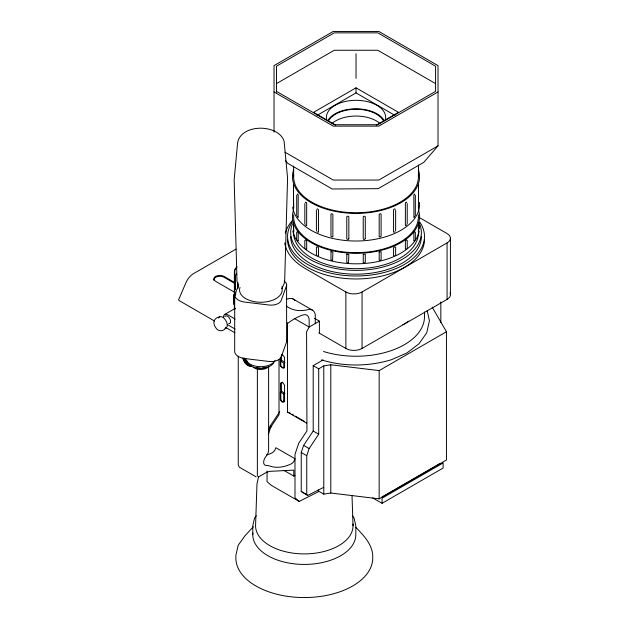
<?xml version="1.0" encoding="UTF-8"?>
<svg xmlns="http://www.w3.org/2000/svg" width="629" height="629" viewBox="0 0 629 629"><rect width="100%" height="100%" fill="white"/><g stroke="black" fill="none" stroke-linecap="round" stroke-linejoin="round"><path stroke-width="0.94" d="M297.431 194.385L297.721 193.976L298.225 195.493L298.107 217.43L297.548 216.651M293.436 222.422L293.688 231.857L293.436 223.326M418.599 207.177L418.419 208.301L418.552 184.737L418.615 185.17M407.215 224.176L407.238 203.529M234.814 270.714L234.727 294.867M418.599 230.835L418.364 231.857L418.615 222.422M297.431 231.629L298.225 232.738L298.209 240.978L297.721 240.522M235.851 555.486L238.187 545.257L245.019 535.727L253.314 526.732M258.598 476.664L256.986 483.732L255.563 525.765A48.74 28.14 0 0 0 305.891 553.89A48.74 28.14 0 0 0 352.932 523.933M305.419 239.932L306.677 240.883L306.661 249.123L305.883 248.769M414.511 216.651L413.945 217.43L413.827 195.493L414.33 193.976L414.621 194.385M268.371 431.408L270.156 426.069L279.732 411.712M268.284 434.553L270.737 427.193L279.009 414.802L279.009 359.285M323.786 487.31L307.667 495.463L301.236 491.477L301.236 452.503L303.618 445.379L313.195 431.03L313.195 365.638L323.039 359.945M307.667 495.463L306.755 494.661L306.755 455.687L309.13 448.563L318.706 434.214L318.706 368.822L313.195 365.638M286.447 340.265A10.009 5.779 0 0 1 286.407 342.522L281.202 356.887A10.268 5.928 0 0 1 269.055 361.478L244.854 358.554A12.871 7.43 0 0 1 234.688 352.036L234.688 295.583L238.352 285.472M316.859 246.757L318.502 247.488L318.502 255.657L317.889 255.696M281.737 288.648L284.237 283.561L284.709 279.976L287.571 177.991L284.096 141.163C278.309 123.685 241.096 123.614 237.636 142.657L234.161 179.705L237.023 281.509L238.179 285.047M236.292 273.89L235.034 276.068L235.034 289.67M414.33 240.522L413.882 240.993L413.827 232.738L414.621 231.629M256.255 515.678L254.541 518.068L252.787 525.765L252.787 534.681M274.032 132.145L274.032 65.628L333.228 31.45L378.823 31.45L438.02 65.628L438.02 145.865L423.82 162.321L378.194 188.661L332.175 188.983L287.665 163.288L285.299 160.261M406.169 248.769L405.375 249.053L405.375 240.883L406.633 239.932M284.725 401.082L283.883 401.333A2.579 1.486 60 0 1 283.215 401.09M276.469 83.618L334.243 50.265L377.817 50.265L435.582 83.618M376.409 125.077L398.487 112.332L356.03 87.816L313.564 112.332L335.642 125.077M316.961 115.461L356.03 92.911L395.091 115.461M438.02 91.952L378.823 126.122L333.228 126.122L274.032 91.952M235.985 249.123L193.017 273.922A13.209 7.627 -60 0 0 185.814 282.94L178.581 299.876L178.982 300.497L214.552 321.042M438.02 145.865L378.823 180.043L333.228 180.043L285.031 152.218M235.71 294.718L234.42 295.457L234.42 304.798L233.736 304.405L233.736 295.064L235.859 293.829M234.059 303.587L234.059 295.095L235.529 294.246M219.49 316.89C213.907 317.802 212.437 323.031 215.37 327.127C217.595 331.404 222.524 332.143 225.89 328.141M224.687 314.484L235.277 308.367A6.148 3.554 60 0 0 234.586 309.012M284.74 243.03A71.557 41.31 0 0 0 305.427 268.646L345.871 291.998A11.44 6.605 0 0 0 362.052 291.998L447.07 242.912A11.44 6.605 0 0 0 447.07 233.571L419.268 217.516M319.398 333.181L319.398 321.144L309.177 327.049L306.582 331.798L306.952 430.936L298.681 443.327L294.993 454.366L294.993 497.767L299.2 501.439L318.274 491.799L318.274 489.881M280.243 360.952L283.75 362.98L283.75 367.698L282.908 368.099L280.29 365.944L280.243 360.952L281.454 360.252L284.968 362.28M318.706 368.822L323.786 365.889L330.807 364.773L379.161 370.599L446.448 331.75L432.375 307.416A5.582 3.224 0 0 1 432.233 307.133M280.314 391.969L281.533 391.262L284.898 393.211L283.679 393.911L280.314 391.969L280.314 399.635L281.328 401.255A2.579 1.486 60 0 0 282.665 402.033L283.679 401.577L283.679 393.911M318.911 332.898L345.871 348.466A11.44 6.605 0 0 0 362.052 348.466L447.07 299.38A11.44 6.605 0 0 0 450.034 293.004M287.469 322.724L287.469 412.058L290.331 413.284M258.582 476.892L266.271 472.45L269.629 471.357L293.79 470.13L293.79 476.074L294.993 475.375M382.039 496.989L440.151 463.439M318.274 490.95L323.786 494.135L330.807 493.018L379.161 498.852L446.448 460.003L446.448 331.75M382.039 503.318L443.123 468.047L443.123 462.952L382.039 498.223L382.039 503.318L372.753 497.956M284.654 401.577L283.978 401.672A2.956 1.706 60 0 1 283.215 401.404M394.163 255.696L393.557 255.657L393.557 247.488L395.201 246.757M321.513 359.922C344.228 366.825 368.806 366.605 391.49 359.694L406.908 352.963L419.016 343.756L426.761 332.725L429.426 320.743L427.177 310.577M282.24 354.434L282.704 354.583M281.627 354.787L283.577 355.912L284.552 357.555L284.552 367.478L283.986 368.028L282.602 367.595M276.469 91.37L334.243 124.723L377.817 124.723L435.582 91.37L435.582 66.21L377.817 32.857L334.243 32.857L276.469 66.21L276.469 92.321M292.98 298.924L312.762 310.341M314.469 318.298L319.398 321.144M235.152 282.83L224.089 276.446A5.983 3.452 0 0 0 215.637 276.446A5.983 3.452 0 0 0 215.637 281.328L235.207 292.627M235.152 283.679L224.089 277.295A5.983 3.452 0 0 0 216.871 276.744A5.983 3.452 0 0 0 214.088 280.628M294.215 318.416L309.177 327.049L309.177 320.255A11.133 6.424 -60 0 0 302.919 314.972A58.395 33.714 -60 0 0 287.398 323.628M234.059 295.095L234.743 295.488M233.736 295.064L234.42 295.457M235.049 318.997L227.761 314.791A6.148 3.554 60 0 0 223.413 317.299M227.761 324.831L235.049 329.046M225.567 327.394L234.884 332.772M291.99 414.244L293.649 415.203M295.316 416.162L304.46 421.438M287.469 412.058L306.582 423.089M313.195 431.03L318.706 434.214M270.156 426.069L271.736 426.973M303.618 445.379L309.13 448.563M301.236 452.503L306.755 455.687M283.813 470.319L293.79 476.074M301.236 491.477L306.755 494.661M299.2 501.439L271.256 485.305L267.05 481.633L267.05 471.019M256.152 476.892L239.468 467.261L238.249 465.153L238.249 356.289M282.099 367.265L281.226 366.44M355.928 527.424C364.057 535.916 373.367 545.374 372.745 558.033A68.451 39.517 0 0 1 302.683 597.542A68.451 39.517 0 0 1 235.93 556.162M352.342 515.678L354.064 518.068L355.817 525.765L355.817 534.681A51.515 29.744 0 0 1 302.808 564.41A51.515 29.744 0 0 1 252.874 532.96M281.155 400.264L281.478 400.728M280.911 365.999L280.652 358.011M280.88 399.753L280.652 383.085L281.839 382.526A2.956 1.706 60 0 1 283.372 383.415L284.552 385.333L284.552 401.475L283.372 402.025A2.956 1.706 60 0 1 281.839 401.137M234.727 308.485L234.814 309.185M304.837 224.176L304.821 203.529M352.012 495.463L353.042 525.765M450.419 238.242L450.419 294.71M447.07 242.912L447.07 299.38M440.835 301.967L440.835 322.528M424.489 311.976L424.489 316.709A68.459 39.525 0 0 1 323.518 351.493M418.427 165.065L418.427 176.725M415.337 195.124L415.337 215.55M415.337 232.038L415.337 239.806M407.238 240.443L407.238 248.203M395.641 210.432L395.641 230.859M395.641 247.346L395.641 255.107M379.161 370.599L379.161 498.852M362.052 291.998L362.052 348.466M356.03 53.709L356.03 78.342M356.03 87.816L356.03 92.911M345.871 291.998L345.871 348.466M330.807 364.773L330.807 493.018M323.786 365.889L323.786 494.135M316.411 210.432L316.411 230.859M316.411 247.346L316.411 255.107M315.278 323.526L315.278 314.665A14.648 8.452 -60 0 0 308.013 309.665A63.906 36.899 -60 0 1 286.415 306.064M304.821 240.443L304.821 248.203M296.715 195.124L296.715 215.55M296.715 232.038L296.715 239.806M293.633 166.04L293.633 176.725M286.604 284.575L286.604 341.02M282.154 286.399L282.154 289.269A21.315 12.305 0 0 1 259.266 302.227A21.315 12.305 0 0 1 239.995 287.429M281.257 355.849L281.257 360.362M281.257 392.229L281.257 382.731L282.445 382.18A2.956 1.706 60 0 1 282.822 382.267M268.614 366.448L268.614 449.861A7.076 4.088 -60 0 1 265.965 456.481A6.188 3.577 -60 0 0 263.653 462.276A6.188 3.577 -60 0 0 265.965 465.397A40.5 23.383 -60 0 1 270.273 466.175A56.917 32.857 -60 0 0 291.03 463.998A5.315 3.066 -60 0 0 294.993 458.745L275.879 447.714A5.315 3.066 -60 0 1 271.917 452.966A56.917 32.857 -60 0 1 266.326 455.042M257.363 369.286L257.363 476.184M238.226 284.976L238.226 286.942M237.974 282.625L237.974 288.452M236.622 273.89L236.622 274.747M235.443 276.516L235.443 289.254M234.365 295.08L234.365 271.697A3.955 2.28 -60 0 1 237.157 266.853M234.365 303.854L234.365 308.721A3.955 2.28 -60 0 0 234.46 309.499M424.489 239.437A68.459 39.525 0 0 1 356.03 278.962A68.459 39.525 0 0 1 287.563 239.437M419.834 222.139A68.459 39.525 0 0 1 356.03 275.989A68.459 39.525 0 0 1 292.218 222.139M421.367 236.465A65.345 37.724 0 0 1 356.03 274.189A65.345 37.724 0 0 1 290.684 236.465M285.307 233.147A71.557 41.31 0 0 1 292.674 220.229M408.732 321.128A68.459 39.525 0 0 1 402.835 324.745M331.68 123.756A28.863 16.661 0 0 1 380.372 123.756M418.34 174.854A62.397 36.026 0 0 1 356.03 212.751A62.397 36.026 0 0 1 293.712 174.854M419.48 202.412A63.537 36.686 0 0 1 360.165 240.931A63.537 36.686 0 0 1 292.682 207.193M418.497 170.034A63.537 36.686 0 0 1 356.03 213.412A63.537 36.686 0 0 1 293.554 170.034M418.34 214.764A62.397 36.026 0 0 1 356.03 252.661A62.397 36.026 0 0 1 293.712 214.764M418.497 209.944A63.537 36.686 0 0 1 356.03 253.322A63.537 36.686 0 0 1 293.554 209.944M419.48 225.213A63.537 36.686 0 0 1 419.48 229.035M419.221 230.953A63.537 36.686 0 0 1 356.03 263.81A63.537 36.686 0 0 1 292.839 230.953M418.427 232.644A62.397 36.026 0 0 1 356.03 268.669A62.397 36.026 0 0 1 293.633 232.644M419.142 222.878A65.345 37.724 0 0 1 356.8 270.368A65.345 37.724 0 0 1 292.532 223.743M326.758 120.1A29.642 17.109 0 0 1 356.03 100.31A29.642 17.109 0 0 1 385.302 120.1M327.756 120.776A29.642 17.109 0 0 1 356.03 108.801A29.642 17.109 0 0 1 384.295 120.776M328.503 120.91A28.863 16.661 0 0 1 356.03 109.249A28.863 16.661 0 0 1 383.556 120.91M406.452 224.923A1.038 0.519 -66.1 0 1 405.76 225.63A1.038 0.519 -66.1 0 1 405.375 225.135L405.375 203.639A1.038 0.519 -66.1 0 1 406.004 202.31A1.038 0.519 -66.1 0 1 406.633 202.687M294.789 300.387A14.648 8.452 -60 0 0 288.9 298.626A63.906 36.899 -60 0 1 286.572 299.105M251.451 365.866A7.281 4.206 60 0 1 242.833 358.231M250.751 365.984A7.281 4.206 60 0 1 243.203 358.019M249.218 364.458A5.708 3.294 60 0 1 244.28 358.31M248.541 363.798A5.708 3.294 60 0 1 244.65 358.098M235.057 269.896A3.436 1.981 -60 0 1 236.528 267.742M380.812 236.559A1.038 0.778 -35.7 0 0 381.095 235.899L381.095 214.395A1.038 0.778 -35.7 0 0 380.136 213.774A1.038 0.778 -35.7 0 0 379.177 214.851L379.177 236.355A1.038 0.778 -35.7 0 0 380.38 236.881M305.419 202.687A1.038 0.519 66.1 0 1 306.048 202.31A1.038 0.519 66.1 0 1 306.677 203.639L306.677 225.135A1.038 0.519 66.1 0 1 306.292 225.63A1.038 0.519 66.1 0 1 305.6 224.923M331.672 236.881A1.038 0.778 35.7 0 0 332.875 236.355L332.875 214.851A1.038 0.778 35.7 0 0 331.923 213.774A1.038 0.778 35.7 0 0 330.964 214.395L330.964 235.899A1.038 0.778 35.7 0 0 331.239 236.559M316.859 209.512A1.038 0.668 53 0 1 317.676 209.025A1.038 0.668 53 0 1 318.502 210.235L318.502 231.739A1.038 0.668 53 0 1 317.889 232.29M317.268 231.928A1.038 0.668 53 0 1 317.095 231.716M394.957 231.716A1.038 0.668 -53 0 1 394.784 231.928M394.163 232.29A1.038 0.668 -53 0 1 393.557 231.739L393.557 210.235A1.038 0.668 -53 0 1 394.375 209.025A1.038 0.668 -53 0 1 395.201 209.512M284.198 281.124A10.009 5.779 0 0 1 286.407 286.077L281.202 300.442A10.268 5.928 0 0 1 269.055 305.026L244.854 302.109A12.871 7.43 0 0 1 234.688 295.583M224.781 316.678A4.301 2.485 60 0 1 229.443 318.054A4.301 2.485 60 0 1 229.388 323.565M229.066 323.628A4.301 2.485 60 0 1 228.728 323.62M218.515 317.944A6.471 3.735 60 0 1 225.756 320.365A6.471 3.735 60 0 1 224.978 328.417M274.999 360.527A14.986 8.657 0 0 1 258.881 366.621A14.986 8.657 0 0 1 245.687 358.506M273.882 362.17A13.508 7.8 0 0 1 259.635 368.35A13.508 7.8 0 0 1 247.166 361.007M266.594 367.084A10.85 6.266 0 0 1 262.199 368.044M260.312 368.107A10.85 6.266 0 0 1 256.616 367.658M268.536 366.691A8.83 5.095 0 0 1 253.259 367.187M293.436 184.973L293.641 208.301L293.436 184.973M379.208 252.009L379.177 260.272L379.657 260.43L381.095 259.808L381.095 251.639L379.208 252.009M363.255 254.32L363.224 262.576L364.513 262.788L365.276 262.419L365.276 254.25L363.255 254.32M330.996 251.561L330.964 259.808L332.599 260.43L332.875 252.095L330.996 251.561M346.815 254.171L346.776 262.419L348.529 262.78L348.836 254.407L346.815 254.171M365.276 238.501L365.276 216.997A1.038 0.841 -12.8 0 0 364.246 216.234A1.038 0.841 -12.8 0 0 363.224 217.154L363.224 238.658A1.038 0.841 -12.8 0 0 364.246 239.429A1.038 0.841 -12.8 0 0 365.276 238.501M348.836 238.658L348.836 217.154A1.038 0.841 12.8 0 0 347.806 216.234A1.038 0.841 12.8 0 0 346.776 216.997L346.776 238.501A1.038 0.841 12.8 0 0 347.806 239.429A1.038 0.841 12.8 0 0 348.836 238.658"/></g></svg>
